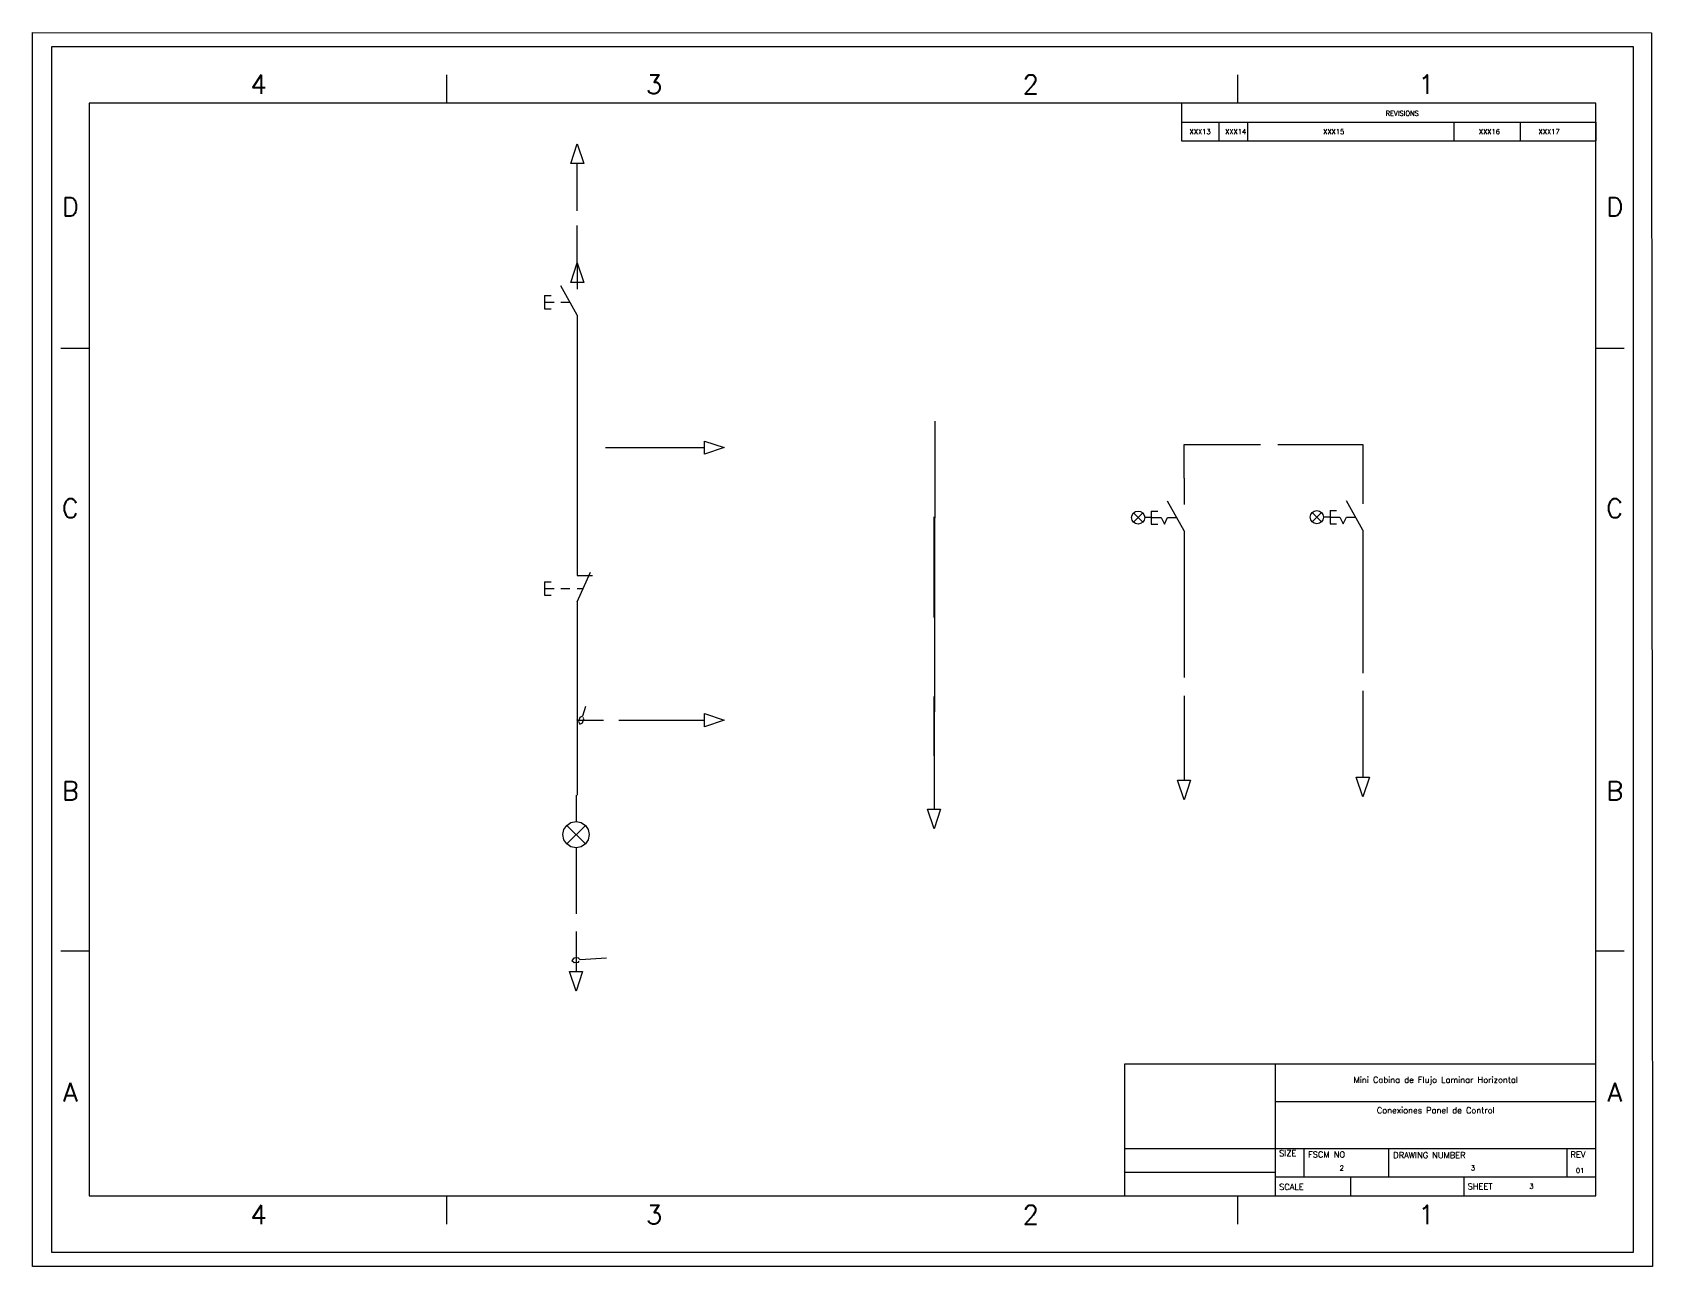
# Paper-space layout 'ANSI C Title Block' of a CAD drawing. Header units: inches. Extents: x 0.2 to 21, y -0.1 to 15.8.
# The model-space entities are those that its viewports show. They can reach past a viewport. Long polylines and large blocks are cut down to what shows.
import ezdxf
from ezdxf.enums import TextEntityAlignment as Align

# ---------------------------------------------------------------- set-up
doc = ezdxf.new("R2010")
doc.units = ezdxf.units.IN
doc.header["$MEASUREMENT"] = 0
for name, color, linetype in [('BLK_12_THHN', 7, 'Continuous'), ('DESC', 1, 'Continuous'), ('MISC', 2, 'Continuous'), ('RED_14_THHN', 20, 'Continuous'), ('SYMS', 7, 'Continuous'), ('TAGS', 250, 'Continuous'), ('TB_LABELS', 1, 'Continuous'), ('Title Block', 7, 'Continuous'), ('Viewport', 7, 'Continuous'), ('WHT_12_THHN', 7, 'Continuous'), ('WIRECOPY', 84, 'Continuous'), ('WIREFIXED', 170, 'Continuous'), ('WIRENO', 70, 'Continuous'), ('WIREREF', 61, 'Continuous'), ('WIREREF_DEST', 7, 'Continuous'), ('XREF', 7, 'Continuous')]:
    doc.layers.add(name, color=color, linetype=linetype)
doc.layers.add('TERMS', color=7, linetype='Continuous', true_color=0x000000)
doc.styles.add('Roman', font='romans')
doc.styles.add('WD', font='romans.shx')
doc.styles.add('WD_IEC', font='isocp2.shx', dxfattribs={"width": 0.9, "height": 4})

# ---------------------------------------------------------------- blocks, each defined once
blk = doc.blocks.new('ANSI_border_C')
for p, q in [((20.5, 0.75), (20.5, 2.5)), ((14.25, 0.75), (20.5, 0.75))]:
    blk.add_line(p, q)
at = {"layer": 'Title Block'}
for p, q in [((0, 16), (0, 0)), ((21, 16), (0, 16)), ((21, 0), (21, 16)), ((5.25, 15.25), (5.25, 15.625)), ((15.75, 15.25), (15.75, 15.625)), ((0.5, 15.25), (0.5, 0.75)), ((20.5, 15.25), (0.5, 15.25)), ((15, 15.25), (15, 15)), ((20.5, 0.75), (20.5, 15.25)), ((15, 15), (20.5, 15)), ((0.125, 12), (0.5, 12)), ((20.5, 12), (20.875, 12)), ((0.125, 4), (0.5, 4)), ((20.5, 4), (20.875, 4)), ((0.5, 0.75), (20.5, 0.75)), ((5.25, 0.375), (5.25, 0.75)), ((15.75, 0.375), (15.75, 0.75)), ((0, 0), (21, 0))]:
    blk.add_line(p, q, dxfattribs=at)
at = {"layer": 'Title Block', "const_width": 0.02}
for points in [[(10.5, 15.5), (10.5, 15.4)], [(0.25, 8), (0.35, 8)], [(20.75, 8), (20.65, 8)], [(10.5, 0.5), (10.5, 0.6)]]:
    blk.add_lwpolyline(points, dxfattribs=at)
at = {"layer": 'Title Block'}
for points in [[(10.35, 15.4), (10.65, 15.4), (10.5, 15.25)], [(0.35, 7.85), (0.35, 8.15), (0.5, 8)], [(20.65, 7.85), (20.65, 8.15), (20.5, 8)], [(10.35, 0.6), (10.65, 0.6), (10.5, 0.75)]]:
    blk.add_solid(points, dxfattribs=at)
at = {"layer": 'Title Block', "style": 'Roman'}
for s, p in [('4', (2.75, 15.5)), ('3', (8, 15.5)), ('2', (13, 15.5)), ('1', (18.25, 15.5)), ('D', (0.25, 13.875)), ('D', (20.75, 13.875)), ('C', (0.25, 9.875)), ('C', (20.75, 9.875)), ('B', (0.25, 6.125)), ('B', (20.75, 6.125)), ('A', (0.25, 2.125)), ('A', (20.75, 2.125)), ('4', (2.75, 0.5)), ('3', (8, 0.5)), ('2', (13, 0.5)), ('1', (18.25, 0.5))]:
    blk.add_text(s, height=0.25, dxfattribs=at).set_placement(p, align=Align.MIDDLE_CENTER)
blk.add_text('REVISIONS', height=0.065, dxfattribs=at).set_placement((17.71, 15.083))
blk = doc.blocks.new('ANSI_REVblock_C')
blk.add_line((0, 0), (0, -0.25))
at = {"layer": 'Title Block'}
for p, q in [((-5.5, 0), (0, 0)), ((-5.5, 0), (-5.5, -0.25)), ((-5, -0.25), (-5, 0)), ((-4.62, -0.25), (-4.62, 0)), ((-1.88, -0.25), (-1.88, 0)), ((-1, -0.25), (-1, 0)), ((-5.5, -0.25), (0, -0.25))]:
    blk.add_line(p, q, dxfattribs=at)
at = {"style": 'WD'}
for tag, p in [('ZONE', (-5.391, -0.16)), ('REV', (-4.92, -0.16)), ('DESCRIPTION', (-3.618, -0.16)), ('DATE', (-1.552, -0.16)), ('APPROVED', (-0.759, -0.16))]:
    blk.add_attdef(tag, p, '', height=0.065, dxfattribs=at)
at = {"style": 'WD', "flags": 1}
blk.add_attdef('WD_TB', (-4.505, -0.154), '', height=0.03, dxfattribs=at)
blk = doc.blocks.new('ANSI_tblock_desc_C')
for p, q in [((0, 0), (0, 1.75)), ((-6.25, 0), (0, 0))]:
    blk.add_line(p, q)
at = {"layer": 'Title Block'}
for p, q in [((-6.25, 1.75), (0, 1.75)), ((-6.25, 0), (-6.25, 1.75)), ((-4.25, 0), (-4.25, 1.75)), ((-4.25, 1.25), (0, 1.25)), ((-6.25, 0.63), (0, 0.63)), ((-3.87, 0.25), (-3.87, 0.63)), ((-2.75, 0.25), (-2.75, 0.63)), ((-0.38, 0.25), (-0.38, 0.63)), ((-6.25, 0.315), (-4.25, 0.315)), ((-4.25, 0.25), (0, 0.25)), ((-3.25, 0), (-3.25, 0.25)), ((-1.75, 0), (-1.75, 0.25))]:
    blk.add_line(p, q, dxfattribs=at)
at = {"color": 0, "style": 'Roman', "flags": 8}
for tag, p in [('FNAME', (-20.636, 6.819)), ('REVDATE', (-20.636, 4.106)), ('USER', (-20.636, 1.477))]:
    blk.add_attdef(tag, p, '', height=0.15, rotation=90, dxfattribs=at)
at = {"style": 'WD'}
for tag, p in [('PROJDESC', (-2.125, 1.5)), ('TITLE1', (-2.125, 1.095)), ('TITLE2', (-2.125, 0.785))]:
    blk.add_attdef(tag, text='', height=0.08, dxfattribs=at).set_placement(p, align=Align.CENTER)
at = {"style": 'WD', "flags": 1}
blk.add_attdef('WD_TB', (-5.57, 0.177), '', height=0.086, dxfattribs=at)
at = {"style": 'WD'}
for tag, p in [('SIZE', (-4.162, 0.32)), ('FSCM_NO', (-3.4, 0.337)), ('DWG_NO', (-1.659, 0.337)), ('REV', (-0.265, 0.303)), ('SCALE', (-3.634, 0.069)), ('SHEET', (-0.883, 0.092))]:
    blk.add_attdef(tag, p, '', height=0.065, dxfattribs=at)
at = {"layer": 'TB_LABELS', "style": 'WD'}
for s, p in [('SIZE', (-4.204, 0.604)), ('FSCM NO', (-3.819, 0.588)), ('DRAWING NUMBER', (-2.689, 0.579)), ('REV', (-0.336, 0.588)), ('SCALE', (-4.204, 0.158)), ('SHEET', (-1.701, 0.164))]:
    blk.add_text(s, height=0.08, dxfattribs=at).set_placement(p, align=Align.TOP_LEFT)
blk = doc.blocks.new('VPB11')
for p, q in [((0, 7.5), (0, 2.5)), ((0, -2.5), (-3.125, 3.125)), ((-6.25, 1.25), (-6.25, -1.25)), ((-6.25, 1.25), (-5, 1.25)), ((-6.25, 0), (-4.375, 0)), ((-3.125, 0), (-1.389, 0)), ((-6.25, -1.25), (-5, -1.25)), ((0, -2.5), (0, -7.5))]:
    blk.add_line(p, q)
at = {"style": 'WD_IEC'}
for tag, p in [('INST', (-8, 10.25)), ('LOC', (-8, 6.75)), ('TAG1', (-8, 3.25)), ('DESC1', (-8, -10.35)), ('DESC2', (-8, -13.85)), ('DESC3', (-8, -17.35))]:
    blk.add_attdef(tag, text='', height=2.5, dxfattribs=at).set_placement(p, align=Align.RIGHT)
blk.add_attdef('TERM01', text='', height=2, rotation=90, dxfattribs=at).set_placement((-1, 7.5), align=Align.RIGHT)
at = {"style": 'WD_IEC', "flags": 1}
for tag, p, height in [('X2TERM01', (0, 7.5), 0.32), ('CONTACT', (0.5, 4.5), 1), ('COMMON', (1.75, 3.25), 1), ('X1LINK', (0, 0), 0.32), ('ASSYCODE', (1, -4), 1), ('FAMILY', (1, -5.5), 1), ('CATDESC', (1, -7), 1), ('X8TERM02', (0, -7.5), 0.32)]:
    blk.add_attdef(tag, p, '', height=height, dxfattribs=at)
at = {"style": 'WD_IEC', "flags": 9}
for tag, p in [('MFG', (-8.5, -0.25)), ('CAT', (-8.5, -2.75))]:
    blk.add_attdef(tag, text='', height=1.5, dxfattribs=at).set_placement(p, align=Align.RIGHT)
at = {"style": 'WD_IEC'}
blk.add_attdef('TERM02', (-1, -7.5), '', height=2, rotation=90, dxfattribs=at)
at = {"lineweight": 15, "style": 'WD_IEC'}
blk.add_attdef('XREF', text='', height=2.5, dxfattribs=at).set_placement((-8, -6.35), align=Align.RIGHT)
blk = doc.blocks.new('VPB12')
for p, q in [((0, 7.5), (0, 2.5)), ((0, -2.5), (2.5, 3.12)), ((-6.25, 1.25), (-6.25, -1.25)), ((-6.25, 1.25), (-5, 1.25)), ((-6.25, 0), (-4.38, 0)), ((-3.12, 0), (-1.39, 0)), ((0, 2.5), (2.87, 2.5)), ((0, 0), (1.11, 0)), ((-6.25, -1.25), (-5, -1.25)), ((0, -2.5), (0, -7.5))]:
    blk.add_line(p, q)
at = {"style": 'WD_IEC'}
for tag, p in [('INST', (-8, 10.25)), ('LOC', (-8, 6.75)), ('TAG1', (-8, 3.25)), ('DESC1', (-8, -10.35)), ('DESC2', (-8, -13.85)), ('DESC3', (-8, -17.35))]:
    blk.add_attdef(tag, text='', height=2.5, dxfattribs=at).set_placement(p, align=Align.RIGHT)
blk.add_attdef('TERM01', text='', height=2, rotation=90, dxfattribs=at).set_placement((-1, 7.5), align=Align.RIGHT)
at = {"style": 'WD_IEC', "flags": 1}
for tag, p, height in [('X2TERM01', (0, 7.5), 0.32), ('CONTACT', (0.5, 4.5), 1), ('COMMON', (1.75, 3.25), 1), ('X1LINK', (1.5, 0), 0.32), ('ASSYCODE', (1, -4), 1), ('FAMILY', (1, -5.5), 1), ('CATDESC', (1, -7), 1), ('X8TERM02', (0, -7.5), 0.32)]:
    blk.add_attdef(tag, p, '', height=height, dxfattribs=at)
at = {"style": 'WD_IEC', "flags": 9}
for tag, p in [('MFG', (-8.5, -0.25)), ('CAT', (-8.5, -2.75))]:
    blk.add_attdef(tag, text='', height=1.5, dxfattribs=at).set_placement(p, align=Align.RIGHT)
at = {"style": 'WD_IEC'}
blk.add_attdef('TERM02', (-1, -7.5), '', height=2, rotation=90, dxfattribs=at)
at = {"lineweight": 15, "style": 'WD_IEC'}
blk.add_attdef('XREF', text='', height=2.5, dxfattribs=at).set_placement((-8, -6.35), align=Align.RIGHT)
blk = doc.blocks.new('VLT1B')
for p, q in [((0, 7.5), (0, 2.5)), ((-1.77, -1.77), (1.77, 1.77)), ((1.77, -1.77), (-1.77, 1.77)), ((0, -2.5), (0, -7.5))]:
    blk.add_line(p, q)
blk.add_circle((0, 0), 2.5)
at = {"style": 'WD_IEC'}
for tag, p in [('INST', (-5.5, 10.25)), ('LOC', (-5.5, 6.75)), ('TAG1', (-5.5, 3.25)), ('DESC1', (-5.5, -6.35)), ('DESC2', (-5.5, -9.85)), ('DESC3', (-5.5, -13.35))]:
    blk.add_attdef(tag, text='', height=2.5, dxfattribs=at).set_placement(p, align=Align.RIGHT)
blk.add_attdef('TERM01', text='', height=2, rotation=90, dxfattribs=at).set_placement((-1, 7.5), align=Align.RIGHT)
at = {"style": 'WD_IEC', "flags": 1}
for tag, p, height in [('X2TERM01', (0, 7.5), 0.32), ('X4LINK', (-3, 0), 0.32), ('X1LINK', (3, 0), 0.32), ('ASSYCODE', (1, -4), 1), ('FAMILY', (1, -5.5), 1), ('CATDESC', (1, -7), 1), ('X8TERM02', (0, -7.5), 0.32)]:
    blk.add_attdef(tag, p, '', height=height, dxfattribs=at)
at = {"style": 'WD_IEC', "flags": 9}
for tag, p in [('MFG', (-6, -0.25)), ('CAT', (-6, -2.75))]:
    blk.add_attdef(tag, text='', height=1.5, dxfattribs=at).set_placement(p, align=Align.RIGHT)
at = {"style": 'WD_IEC'}
blk.add_attdef('TERM02', (-1, -7.5), '', height=2, rotation=90, dxfattribs=at)
at = {"lineweight": 13, "style": 'WD_IEC'}
blk.add_attdef('COLOR', text='', height=2.5, dxfattribs=at).set_placement((3.75, 0), align=Align.MIDDLE_LEFT)
at = {"lineweight": 15, "style": 'WD_IEC'}
for tag, p in [('XREF', (-5.5, -18)), ('WDTAGALT', (-5.5, -21.5))]:
    blk.add_attdef(tag, text='', height=2.5, dxfattribs=at).set_placement(p, align=Align.RIGHT)
blk = doc.blocks.new('VPB11S76')
for p, q in [((0, 7.5), (0, 2.5)), ((0, -2.5), (-3.13, 3.13)), ((-9.63, -0.88), (-7.87, 0.88)), ((-7.87, -0.88), (-9.63, 0.88)), ((-6.25, 0), (-7.5, 0)), ((-6.25, 1.25), (-6.25, -1.25)), ((-6.25, 1.25), (-5, 1.25)), ((-6.25, 0), (-4.38, 0)), ((-4.38, 0), (-3.75, -1.25)), ((-3.75, -1.25), (-3.13, 0)), ((-3.13, 0), (-1.39, 0)), ((-6.25, -1.25), (-5, -1.25)), ((0, -2.5), (0, -7.5))]:
    blk.add_line(p, q)
blk.add_circle((-8.75, 0), 1.25)
at = {"style": 'WD_IEC'}
for tag, p in [('INST', (-12.03, 9.25)), ('LOC', (-12.03, 6.25)), ('TAG1', (-12.03, 3.25)), ('DESC1', (-12.03, -9.35)), ('DESC2', (-12.03, -12.35)), ('DESC3', (-12.03, -15.35))]:
    blk.add_attdef(tag, text='', height=2.5, dxfattribs=at).set_placement(p, align=Align.RIGHT)
blk.add_attdef('TERM01', text='', height=2, rotation=90, dxfattribs=at).set_placement((-1, 7.5), align=Align.RIGHT)
at = {"style": 'WD_IEC', "flags": 1}
for tag, p, height in [('X2TERM01', (0, 7.5), 0.32), ('CONTACT', (0.5, 4.5), 1), ('COMMON', (1.75, 3.25), 1), ('X1LINK', (0, 0), 0.32), ('ASSYCODE', (1, -4), 1), ('FAMILY', (1, -5.5), 1), ('CATDESC', (1, -7), 1), ('X8TERM02', (0, -7.5), 0.32)]:
    blk.add_attdef(tag, p, '', height=height, dxfattribs=at)
at = {"style": 'WD_IEC', "flags": 9}
for tag, p in [('MFG', (-12.53, -0.25)), ('CAT', (-12.53, -2.75))]:
    blk.add_attdef(tag, text='', height=1.5, dxfattribs=at).set_placement(p, align=Align.RIGHT)
at = {"style": 'WD_IEC'}
blk.add_attdef('TERM02', (-1, -7.5), '', height=2, rotation=90, dxfattribs=at)
at = {"lineweight": 15, "style": 'WD_IEC'}
blk.add_attdef('XREF', text='', height=2.5, dxfattribs=at).set_placement((-12.03, -6.35), align=Align.RIGHT)
blk = doc.blocks.new('HA1S2')
blk.add_lwpolyline([(0, 3.75), (1.25, 0), (-1.25, 0)], close=True)
at = {"style": 'WD_IEC'}
blk.add_attdef('XREF', text='', height=2.5, rotation=90, dxfattribs=at).set_placement((0, 5), align=Align.MIDDLE_LEFT)
at = {"style": 'WD_IEC', "flags": 1}
blk.add_attdef('SIGCODE', text='', height=1, dxfattribs=at).set_placement((-2.5, 1.8), align=Align.RIGHT)
blk.add_attdef('X8TERM01', (0, 0), '', height=0.32, dxfattribs=at)
at = {"style": 'WD_IEC', "flags": 8}
blk.add_attdef('WIRENO', text='', height=2.5, rotation=90, dxfattribs=at).set_placement((-1, -1.25), align=Align.RIGHT)
at = {"style": 'WD_IEC'}
blk.add_attdef('DESC1', text='', height=2.5, rotation=90, dxfattribs=at).set_placement((1, -1.25), align=Align.TOP_RIGHT)
blk = doc.blocks.new('HA1D4')
blk.add_lwpolyline([(0, 0), (1.25, -3.75), (-1.25, -3.75)], close=True)
at = {"style": 'WD_IEC', "flags": 8}
blk.add_attdef('WIRENO', (-1, 1.25), '', height=2.5, rotation=90, dxfattribs=at)
at = {"style": 'WD_IEC'}
blk.add_attdef('DESC1', text='', height=2.5, rotation=90, dxfattribs=at).set_placement((1, 1.25), align=Align.TOP_LEFT)
at = {"style": 'WD_IEC', "flags": 1}
blk.add_attdef('X2TERM01', (0, 0), '', height=0.32, dxfattribs=at)
blk.add_attdef('SIGCODE', text='', height=1, dxfattribs=at).set_placement((-2.5, -3.2), align=Align.RIGHT)
at = {"style": 'WD_IEC'}
blk.add_attdef('XREF', text='', height=2.5, rotation=90, dxfattribs=at).set_placement((0, -5), align=Align.MIDDLE_RIGHT)
blk = doc.blocks.new('HA1S1')
blk.add_lwpolyline([(0, 1.25), (3.75, 0), (0, -1.25)], close=True)
at = {"style": 'WD_IEC'}
for tag, height, flags, p in [('WIRENO', 2.5, 8, (-1.25, 1)), ('SIGCODE', 1, 1, (5, 1.8))]:
    blk.add_attdef(tag, text='', height=height, dxfattribs=dict(at, flags=flags)).set_placement(p, align=Align.RIGHT)
at = {"style": 'WD_IEC', "flags": 1}
blk.add_attdef('X4TERM01', (0, 0), '', height=0.32, dxfattribs=at)
at = {"style": 'WD_IEC'}
blk.add_attdef('XREF', text='', height=2.5, dxfattribs=at).set_placement((5, 0), align=Align.MIDDLE_LEFT)
blk.add_attdef('DESC1', text='', height=2.5, dxfattribs=at).set_placement((-1.25, -1), align=Align.TOP_RIGHT)
blk = doc.blocks.new('WDDOT')
for radius in [0.03, 0.0187, 0.00929]:
    blk.add_circle((0, 0), radius)
blk = doc.blocks.new('HA1S4')
blk.add_lwpolyline([(0, -3.75), (-1.25, 0), (1.25, 0)], close=True)
at = {"style": 'WD_IEC', "flags": 8}
blk.add_attdef('WIRENO', (-1, 1.25), '', height=2.5, rotation=90, dxfattribs=at)
at = {"style": 'WD_IEC'}
blk.add_attdef('DESC1', text='', height=2.5, rotation=90, dxfattribs=at).set_placement((1, 1.25), align=Align.TOP_LEFT)
at = {"style": 'WD_IEC', "flags": 1}
blk.add_attdef('X2TERM01', (0, 0), '', height=0.32, dxfattribs=at)
blk.add_attdef('SIGCODE', text='', height=1, dxfattribs=at).set_placement((-2.5, -3.2), align=Align.RIGHT)
at = {"style": 'WD_IEC'}
blk.add_attdef('XREF', text='', height=2.5, rotation=90, dxfattribs=at).set_placement((0, -5), align=Align.MIDDLE_RIGHT)
blk = doc.blocks.new('HT0_WGENERIC')
at = {"style": 'WD_IEC'}
for tag, p in [('X4_TINY_DOT_DONT_REMOVE', (-5, 0)), ('X1_TINY_DOT_DONT_REMOVE', (5, 0))]:
    blk.add_attdef(tag, p, '', height=0.002, dxfattribs=at)
at = {"style": 'WD_IEC', "flags": 1}
for tag, p in [('X4TERM01', (-5, 0)), ('X1TERM01', (5, 0))]:
    blk.add_attdef(tag, p, '', height=0.2, dxfattribs=at)
at = {"style": 'WD_IEC', "width": 0.8}
blk.add_attdef('WIRENO', text='', height=2.5, dxfattribs=at).set_placement((0, 0), align=Align.MIDDLE_CENTER)
blk = doc.blocks.new('WD_WNH')
at = {"linetype": 'Continuous', "style": 'WD_IEC', "width": 0.8}
blk.add_attdef('WIRENO', text='', height=2.5, dxfattribs=at).set_placement((0, 0.75), align=Align.CENTER)
at = {"style": 'WD_IEC', "flags": 1}
for tag, p in [('W08USER', (0, 0.375)), ('W04USER', (0, 0.875)), ('W05USER', (0, 0.75)), ('W09USER', (0, 0.25)), ('W03USER', (0, 1)), ('W06USER', (0, 0.625)), ('W07USER', (0, 0.5)), ('W02USER', (0, 1.125)), ('W01USER', (0, 1.25)), ('W10USER', (0, 0.125))]:
    blk.add_attdef(tag, text='', height=0.08, dxfattribs=at).set_placement(p, align=Align.CENTER)
blk = doc.blocks.new('VT0_WGENERIC')
at = {"style": 'WD_IEC', "width": 0.8}
blk.add_attdef('WIRENO', text='', height=2.5, rotation=90, dxfattribs=at).set_placement((0, 0), align=Align.MIDDLE_CENTER)
at = {"style": 'WD_IEC'}
for tag, p in [('X1_TINY_DOT_DONT_REMOVE', (0, 5)), ('X4_TINY_DOT_DONT_REMOVE', (0, -5))]:
    blk.add_attdef(tag, p, '', height=0.002, rotation=90, dxfattribs=at)
at = {"style": 'WD_IEC', "flags": 1}
for tag, p in [('X2TERM01', (0, 5)), ('X8TERM01', (0, -5))]:
    blk.add_attdef(tag, p, '', height=0.2, dxfattribs=at)
blk = doc.blocks.new('WD_WNV')
at = {"linetype": 'Continuous', "style": 'WD_IEC', "width": 0.8}
blk.add_attdef('WIRENO', text='', height=2.5, dxfattribs=at).set_placement((-1.6, 0), align=Align.MIDDLE_RIGHT)
at = {"style": 'WD_IEC', "flags": 1}
for tag, p in [('W08USER', (-1, 0.375)), ('W04USER', (-1, 0.875)), ('W05USER', (-1, 0.75)), ('W09USER', (-1, 0.25)), ('W03USER', (-1, 1)), ('W06USER', (-1, 0.625)), ('W07USER', (-1, 0.5)), ('W02USER', (-1, 1.125)), ('W01USER', (-1, 1.25)), ('W10USER', (-1, 0.125))]:
    blk.add_attdef(tag, text='', height=0.08, dxfattribs=at).set_placement(p, align=Align.CENTER)
blk = doc.blocks.new('VT0_LGENERIC')
at = {"style": 'WD_IEC'}
blk.add_attdef('COLOR', text='', height=2.5, rotation=90, dxfattribs=at).set_placement((0, 0), align=Align.MIDDLE_CENTER)
at = {"style": 'WD_IEC', "flags": 1}
for tag, p in [('X2TERM01', (0, 4)), ('X8TERM01', (0, -4))]:
    blk.add_attdef(tag, p, '', height=0.16, rotation=90, dxfattribs=at)
at = {"style": 'WD_IEC'}
for tag, p in [('X2_TINY_DOT_DONT_REMOVE', (0, 4)), ('X8_TINY_DOT_DONT_REMOVE', (0, -4))]:
    blk.add_attdef(tag, p, '', height=0.0001, rotation=90, dxfattribs=at)

msp = doc.modelspace()

# ---------------------------------------------------------------- linework, layer by layer
at = {"layer": 'BLK_12_THHN'}
for p, q in [((6.98, 13.823), (6.98, 14.451)), ((6.98, 13.133), (6.98, 13.628)), ((6.98, 12.087), (6.98, 9.331)), ((7.353, 10.679), (8.668, 10.679)), ((15.034, 10.274), (15.034, 10.722)), ((15.034, 10.722), (16.049, 10.722)), ((16.281, 10.722), (17.407, 10.722)), ((17.407, 10.722), (17.407, 10.28)), ((15.034, 9.228), (15.034, 7.627)), ((17.407, 9.234), (17.407, 7.684)), ((6.98, 8.286), (6.98, 6.066)), ((15.034, 7.386), (15.034, 6.265)), ((17.407, 7.452), (17.407, 6.306)), ((6.98, 7.063), (7.328, 7.063)), ((7.533, 7.063), (8.669, 7.063))]:
    msp.add_line(p, q, dxfattribs=at)
at = {"layer": 'RED_14_THHN'}
for p, q in [((6.964, 5.02), (6.964, 4.491)), ((6.964, 4.256), (6.964, 3.729))]:
    msp.add_line(p, q, dxfattribs=at)
at = {"layer": 'WHT_12_THHN'}
for p, q in [((11.727, 11.029), (11.715, 5.883)), ((11.715, 8.425), (11.715, 9.762)), ((11.715, 6.591), (11.715, 7.378))]:
    msp.add_line(p, q, dxfattribs=at)
at = {"layer": 'WIREFIXED'}
for points in [[(7.091, 7.242), (7.049, 7.115), (7.014, 7.098), (6.996, 7.045), (7.013, 7.01), (7.048, 7.028), (7.066, 7.08), (7.057, 7.097)], [(7.367, 3.905), (7.019, 3.881), (6.99, 3.907), (6.935, 3.903), (6.909, 3.873), (6.939, 3.848), (6.994, 3.852), (7.007, 3.866)]]:
    msp.add_lwpolyline(points, dxfattribs=at)

# ---------------------------------------------------------------- block references
msp.add_blockref('ANSI_REVblock_C', (20.5, 15)).add_auto_attribs({'ZONE': 'XXX13', 'REV': 'XXX14', 'DESCRIPTION': 'XXX15', 'DATE': 'XXX16', 'APPROVED': 'XXX17'})
ref = msp.add_blockref('ANSI_tblock_desc_C', (20.5, 0.75))
ref.add_attrib('PROJDESC', 'Mini Cabina de Flujo Laminar Horizontal', dxfattribs={"height": 0.08, "style": 'WD'}).set_placement((18.375, 2.25), align=Align.CENTER)
ref.add_attrib('TITLE1', 'Conexiones Panel de Control', dxfattribs={"height": 0.08, "style": 'WD'}).set_placement((18.375, 1.845), align=Align.CENTER)
ref.add_attrib('FSCM_NO', '2', (17.1, 1.087), dxfattribs={"height": 0.065, "style": 'WD'})
ref.add_attrib('DWG_NO', '3', (18.841, 1.087), dxfattribs={"height": 0.065, "style": 'WD'})
ref.add_attrib('REV', '01', (20.235, 1.053), dxfattribs={"height": 0.065, "style": 'WD'})
ref.add_attrib('SHEET', '3', (19.617, 0.843), dxfattribs={"height": 0.065, "style": 'WD'})
at = {"layer": 'SYMS'}
ref = msp.add_blockref('HA1S2', (6.98, 14.451), dxfattribs=dict(at, xscale=0.06970183156200896, yscale=0.06970183156200896, zscale=0.06970183156200896))
ref.add_attrib('XREF', '17', dxfattribs={"layer": 'XREF', "height": 0.1743, "rotation": 90, "style": 'WD_IEC'}).set_placement((6.98, 14.8), align=Align.MIDDLE_LEFT)
ref.add_attrib('DESC1', 'MOLEX 9 PINES ', dxfattribs={"layer": 'DESC', "height": 0.17425, "rotation": 90, "style": 'WD_IEC'}).set_placement((7.162, 14.753), align=Align.TOP_RIGHT)
ref.add_attrib('WIRENO', '17', dxfattribs={"layer": 'WIREREF', "height": 0.1743, "rotation": 90, "style": 'WD_IEC', "flags": 8}).set_placement((6.91, 14.364), align=Align.RIGHT)
ref = msp.add_blockref('VT0_WGENERIC', (6.98, 13.725), dxfattribs=dict(at, xscale=0.06970183156200896, yscale=0.06970183156200896, zscale=0.06970183156200896))
ref.add_attrib('X4_TINY_DOT_DONT_REMOVE', '.', (6.98, 13.628), dxfattribs={"layer": 'MISC', "height": 0.000139, "rotation": 90, "style": 'WD_IEC'})
ref.add_attrib('X1_TINY_DOT_DONT_REMOVE', '.', (6.98, 13.823), dxfattribs={"layer": 'MISC', "height": 0.000139, "rotation": 90, "style": 'WD_IEC'})
ref.add_attrib('WIRENO', '17', dxfattribs={"layer": 'WIRECOPY', "height": 0.1743, "rotation": 90, "style": 'WD_IEC', "width": 0.8}).set_placement((6.98, 13.725), align=Align.MIDDLE_CENTER)
ref = msp.add_blockref('HA1D4', (6.98, 13.133), dxfattribs=dict(at, xscale=0.06970183156200896, yscale=0.06970183156200896, zscale=0.06970183156200896))
ref.add_attrib('WIRENO', '17', (6.91, 13.22), dxfattribs={"layer": 'WIREREF_DEST', "height": 0.1743, "rotation": 90, "style": 'WD_IEC', "flags": 8})
ref = msp.add_blockref('VPB11', (6.98, 12.61), dxfattribs=dict(at, xscale=0.06970183156200896, yscale=0.06970183156200896, zscale=0.06970183156200896))
ref.add_attrib('TERM02', '3', (6.91, 12.087), dxfattribs={"layer": 'TERMS', "height": 0.139, "rotation": 90, "style": 'WD_IEC'})
ref.add_attrib('TERM01', '4', dxfattribs={"layer": 'TERMS', "height": 0.139, "rotation": 90, "style": 'WD_IEC'}).set_placement((6.91, 13.133), align=Align.RIGHT)
ref.add_attrib('DESC1', 'START', dxfattribs={"layer": 'DESC', "height": 0.1743, "style": 'WD_IEC'}).set_placement((6.422, 11.888), align=Align.RIGHT)
ref.add_attrib('TAG1', '-PULSADOR', dxfattribs={"layer": 'TAGS', "height": 0.1743, "style": 'WD_IEC'}).set_placement((6.422, 12.836), align=Align.RIGHT)
ref = msp.add_blockref('VT0_LGENERIC', (11.257, 9.707), dxfattribs=dict(at, xscale=0.06970183156200896, yscale=0.06970183156200896, zscale=0.06970183156200896))
ref.add_attrib('X8_TINY_DOT_DONT_REMOVE', '.', (11.257, 8.121), dxfattribs={"layer": 'MISC', "height": 0.00000697, "rotation": 90, "style": 'WD_IEC'})
ref.add_attrib('X2_TINY_DOT_DONT_REMOVE', '.', (11.256, 12.793), dxfattribs={"layer": 'MISC', "height": 0.00000697, "rotation": 90, "style": 'WD_IEC'})
ref.add_attrib('COLOR', 'neutro para piloto interruptor', dxfattribs={"layer": 'MISC', "height": 0.17425, "rotation": 90, "style": 'WD_IEC'}).set_placement((11.257, 9.707), align=Align.MIDDLE_CENTER)
ref = msp.add_blockref('HT0_WGENERIC', (7.004, 10.679), dxfattribs=dict(at, xscale=0.06970183156200896, yscale=0.06970183156200896, zscale=0.06970183156200896))
ref.add_attrib('X4_TINY_DOT_DONT_REMOVE', '.', (6.907, 10.679), dxfattribs={"layer": 'MISC', "height": 0.000139, "style": 'WD_IEC'})
ref.add_attrib('X1_TINY_DOT_DONT_REMOVE', '.', (7.102, 10.679), dxfattribs={"layer": 'MISC', "height": 0.000139, "style": 'WD_IEC'})
ref.add_attrib('WIRENO', '18', dxfattribs={"layer": 'WIRECOPY', "height": 0.1743, "style": 'WD_IEC', "width": 0.8}).set_placement((7.004, 10.679), align=Align.MIDDLE_CENTER)
ref = msp.add_blockref('HA1S1', (8.668, 10.679), dxfattribs=dict(at, xscale=0.06970183156200896, yscale=0.06970183156200896, zscale=0.06970183156200896))
ref.add_attrib('XREF', '18', dxfattribs={"layer": 'XREF', "height": 0.1743, "style": 'WD_IEC'}).set_placement((9.016, 10.679), align=Align.MIDDLE_LEFT)
ref.add_attrib('DESC1', 'MOLEX 9 PINES', dxfattribs={"layer": 'DESC', "height": 0.17425, "style": 'WD_IEC'}).set_placement((8.581, 10.609), align=Align.TOP_RIGHT)
ref.add_attrib('WIRENO', '18', dxfattribs={"layer": 'WIREREF', "height": 0.1743, "style": 'WD_IEC', "flags": 8}).set_placement((8.581, 10.748), align=Align.RIGHT)
ref = msp.add_blockref('HT0_WGENERIC', (16.165, 10.722), dxfattribs=dict(at, xscale=0.06970183156200896, yscale=0.06970183156200896, zscale=0.06970183156200896))
ref.add_attrib('X4_TINY_DOT_DONT_REMOVE', '.', (16.049, 10.722), dxfattribs={"layer": 'MISC', "height": 0.000139, "style": 'WD_IEC'})
ref.add_attrib('X1_TINY_DOT_DONT_REMOVE', '.', (16.281, 10.722), dxfattribs={"layer": 'MISC', "height": 0.000139, "style": 'WD_IEC'})
ref.add_attrib('WIRENO', '23', dxfattribs={"layer": 'WIRECOPY', "height": 0.1743, "style": 'WD_IEC', "width": 0.8}).set_placement((16.165, 10.722), align=Align.MIDDLE_CENTER)
ref = msp.add_blockref('VPB11S76', (15.034, 9.751), dxfattribs=dict(at, xscale=0.06970183156200896, yscale=0.06970183156200896, zscale=0.06970183156200896))
ref.add_attrib('TERM02', '2', (14.965, 9.228), dxfattribs={"layer": 'TERMS', "height": 0.139, "rotation": 90, "style": 'WD_IEC'})
ref.add_attrib('TERM01', '3', dxfattribs={"layer": 'TERMS', "height": 0.139, "rotation": 90, "style": 'WD_IEC'}).set_placement((14.965, 10.274), align=Align.RIGHT)
ref.add_attrib('DESC2', 'LUZ BLANCA', dxfattribs={"layer": 'DESC', "height": 0.1743, "style": 'WD_IEC'}).set_placement((14.196, 8.89), align=Align.RIGHT)
ref.add_attrib('DESC1', 'ON-OFF', dxfattribs={"layer": 'DESC', "height": 0.1743, "style": 'WD_IEC'}).set_placement((14.196, 9.099), align=Align.RIGHT)
ref.add_attrib('TAG1', '-SWITCH', dxfattribs={"layer": 'TAGS', "height": 0.1743, "style": 'WD_IEC'}).set_placement((14.196, 9.977), align=Align.RIGHT)
ref = msp.add_blockref('VPB11S76', (17.407, 9.757), dxfattribs=dict(at, xscale=0.06970183156200896, yscale=0.06970183156200896, zscale=0.06970183156200896))
ref.add_attrib('TERM02', '2', (17.337, 9.234), dxfattribs={"layer": 'TERMS', "height": 0.139, "rotation": 90, "style": 'WD_IEC'})
ref.add_attrib('TERM01', '3', dxfattribs={"layer": 'TERMS', "height": 0.139, "rotation": 90, "style": 'WD_IEC'}).set_placement((17.337, 10.28), align=Align.RIGHT)
ref.add_attrib('DESC2', 'LUZ UV', dxfattribs={"layer": 'DESC', "height": 0.1743, "style": 'WD_IEC'}).set_placement((16.569, 8.896), align=Align.RIGHT)
ref.add_attrib('DESC1', 'ON-OFF', dxfattribs={"layer": 'DESC', "height": 0.1743, "style": 'WD_IEC'}).set_placement((16.569, 9.105), align=Align.RIGHT)
ref.add_attrib('TAG1', '-SWITCH', dxfattribs={"layer": 'TAGS', "height": 0.1743, "style": 'WD_IEC'}).set_placement((16.569, 9.984), align=Align.RIGHT)
ref = msp.add_blockref('VPB12', (6.98, 8.809), dxfattribs=dict(at, xscale=0.06970183156200896, yscale=0.06970183156200896, zscale=0.06970183156200896))
ref.add_attrib('TERM02', '1', (6.91, 8.286), dxfattribs={"layer": 'TERMS', "height": 0.139, "rotation": 90, "style": 'WD_IEC'})
ref.add_attrib('TERM01', '2', dxfattribs={"layer": 'TERMS', "height": 0.139, "rotation": 90, "style": 'WD_IEC'}).set_placement((6.91, 9.331), align=Align.RIGHT)
ref.add_attrib('DESC1', 'STOP', dxfattribs={"layer": 'DESC', "height": 0.1743, "style": 'WD_IEC'}).set_placement((6.422, 8.087), align=Align.RIGHT)
ref.add_attrib('TAG1', '-PULSADOR', dxfattribs={"layer": 'TAGS', "height": 0.1743, "style": 'WD_IEC'}).set_placement((6.422, 9.035), align=Align.RIGHT)
ref = msp.add_blockref('HA1S4', (15.034, 6.265), dxfattribs=dict(at, xscale=0.06970183156200896, yscale=0.06970183156200896, zscale=0.06970183156200896))
ref.add_attrib('DESC1', 'MOLEX 9 PINES', dxfattribs={"layer": 'DESC', "height": 0.17425, "rotation": 90, "style": 'WD_IEC'}).set_placement((15.104, 6.352), align=Align.TOP_LEFT)
ref.add_attrib('WIRENO', '24', (14.965, 6.352), dxfattribs={"layer": 'WIREREF', "height": 0.1743, "rotation": 90, "style": 'WD_IEC', "flags": 8})
ref = msp.add_blockref('HA1S4', (17.407, 6.306), dxfattribs=dict(at, xscale=0.06970183156200896, yscale=0.06970183156200896, zscale=0.06970183156200896))
ref.add_attrib('DESC1', 'MOLEX 9 PINES', dxfattribs={"layer": 'DESC', "height": 0.17425, "rotation": 90, "style": 'WD_IEC'}).set_placement((17.477, 6.393), align=Align.TOP_LEFT)
ref.add_attrib('WIRENO', '25', (17.337, 6.393), dxfattribs={"layer": 'WIREREF', "height": 0.1743, "rotation": 90, "style": 'WD_IEC', "flags": 8})
ref = msp.add_blockref('VT0_WGENERIC', (15.034, 7.506), dxfattribs=dict(at, xscale=0.06970183156200896, yscale=0.06970183156200896, zscale=0.06970183156200896))
ref.add_attrib('X4_TINY_DOT_DONT_REMOVE', '.', (15.034, 7.386), dxfattribs={"layer": 'MISC', "height": 0.000139, "rotation": 90, "style": 'WD_IEC'})
ref.add_attrib('X1_TINY_DOT_DONT_REMOVE', '.', (15.034, 7.627), dxfattribs={"layer": 'MISC', "height": 0.000139, "rotation": 90, "style": 'WD_IEC'})
ref.add_attrib('WIRENO', '24', dxfattribs={"layer": 'WIRECOPY', "height": 0.1743, "rotation": 90, "style": 'WD_IEC', "width": 0.8}).set_placement((15.034, 7.506), align=Align.MIDDLE_CENTER)
ref = msp.add_blockref('VT0_WGENERIC', (17.407, 7.568), dxfattribs=dict(at, xscale=0.06970183156200896, yscale=0.06970183156200896, zscale=0.06970183156200896))
ref.add_attrib('X4_TINY_DOT_DONT_REMOVE', '.', (17.407, 7.452), dxfattribs={"layer": 'MISC', "height": 0.000139, "rotation": 90, "style": 'WD_IEC'})
ref.add_attrib('X1_TINY_DOT_DONT_REMOVE', '.', (17.407, 7.684), dxfattribs={"layer": 'MISC', "height": 0.000139, "rotation": 90, "style": 'WD_IEC'})
ref.add_attrib('WIRENO', '25', dxfattribs={"layer": 'WIRECOPY', "height": 0.1743, "rotation": 90, "style": 'WD_IEC', "width": 0.8}).set_placement((17.407, 7.568), align=Align.MIDDLE_CENTER)
ref = msp.add_blockref('HA1S4', (11.715, 5.883), dxfattribs=dict(at, xscale=0.06970183156200896, yscale=0.06970183156200896, zscale=0.06970183156200896))
ref.add_attrib('DESC1', 'MOLEX 9 PINES', dxfattribs={"layer": 'DESC', "height": 0.17425, "rotation": 90, "style": 'WD_IEC'}).set_placement((11.785, 5.97), align=Align.TOP_LEFT)
ref.add_attrib('WIRENO', '4', (11.646, 5.97), dxfattribs={"layer": 'WIREREF', "height": 0.174, "rotation": 90, "style": 'WD_IEC', "flags": 8})
ref = msp.add_blockref('VT0_WGENERIC', (11.715, 7.309), dxfattribs=dict(at, xscale=0.06970183156200896, yscale=0.06970183156200896, zscale=0.06970183156200896))
ref.add_attrib('X4_TINY_DOT_DONT_REMOVE', '.', (11.715, 7.239), dxfattribs={"layer": 'MISC', "height": 0.000139, "rotation": 90, "style": 'WD_IEC'})
ref.add_attrib('X1_TINY_DOT_DONT_REMOVE', '.', (11.715, 7.378), dxfattribs={"layer": 'MISC', "height": 0.000139, "rotation": 90, "style": 'WD_IEC'})
ref.add_attrib('WIRENO', '4', dxfattribs={"layer": 'WIRECOPY', "height": 0.174, "rotation": 90, "style": 'WD_IEC', "width": 0.8}).set_placement((11.715, 7.309), align=Align.MIDDLE_CENTER)
ref = msp.add_blockref('HA1S1', (8.669, 7.063), dxfattribs=dict(at, xscale=0.06970183156200896, yscale=0.06970183156200896, zscale=0.06970183156200896))
ref.add_attrib('XREF', '19', dxfattribs={"layer": 'XREF', "height": 0.1743, "style": 'WD_IEC'}).set_placement((9.017, 7.063), align=Align.MIDDLE_LEFT)
ref.add_attrib('DESC1', 'MOLEX 9 PINES', dxfattribs={"layer": 'DESC', "height": 0.17425, "style": 'WD_IEC'}).set_placement((8.582, 6.993), align=Align.TOP_RIGHT)
ref.add_attrib('WIRENO', '19', dxfattribs={"layer": 'WIREREF', "height": 0.1743, "style": 'WD_IEC', "flags": 8}).set_placement((8.582, 7.132), align=Align.RIGHT)
ref = msp.add_blockref('HT0_WGENERIC', (7.43, 7.063), dxfattribs=dict(at, xscale=0.06970183156200896, yscale=0.06970183156200896, zscale=0.06970183156200896))
ref.add_attrib('X4_TINY_DOT_DONT_REMOVE', '.', (7.328, 7.063), dxfattribs={"layer": 'MISC', "height": 0.000139, "style": 'WD_IEC'})
ref.add_attrib('X1_TINY_DOT_DONT_REMOVE', '.', (7.533, 7.063), dxfattribs={"layer": 'MISC', "height": 0.000139, "style": 'WD_IEC'})
ref.add_attrib('WIRENO', '19', dxfattribs={"layer": 'WIRECOPY', "height": 0.1743, "style": 'WD_IEC', "width": 0.8}).set_placement((7.43, 7.063), align=Align.MIDDLE_CENTER)
at = {"layer": 'SYMS', "xscale": 0.06970183156200896, "yscale": 0.06970183156200896, "zscale": 0.06970183156200896}
msp.add_blockref('WDDOT', (6.98, 7.063), dxfattribs=at)
at = {"layer": 'SYMS'}
ref = msp.add_blockref('VLT1B', (6.964, 5.543), dxfattribs=dict(at, xscale=0.06970183156200896, yscale=0.06970183156200896, zscale=0.06970183156200896))
ref.add_attrib('TERM02', '2', (6.894, 5.02), dxfattribs={"layer": 'TERMS', "height": 0.139, "rotation": 90, "style": 'WD_IEC'})
ref.add_attrib('TERM01', '1', dxfattribs={"layer": 'TERMS', "height": 0.139, "rotation": 90, "style": 'WD_IEC'}).set_placement((6.894, 6.066), align=Align.RIGHT)
ref.add_attrib('DESC2', 'INDICADOR DE MOTOR', dxfattribs={"layer": 'DESC', "height": 0.17425, "style": 'WD_IEC'}).set_placement((6.581, 4.856), align=Align.RIGHT)
ref.add_attrib('DESC1', 'AZUL', dxfattribs={"layer": 'DESC', "height": 0.1743, "style": 'WD_IEC'}).set_placement((6.581, 5.1), align=Align.RIGHT)
ref.add_attrib('COLOR', 'BU', dxfattribs={"layer": 'MISC', "lineweight": 13, "height": 0.1743, "style": 'WD_IEC'}).set_placement((7.226, 5.543), align=Align.MIDDLE_LEFT)
ref.add_attrib('TAG1', '-PILOTO', dxfattribs={"layer": 'TAGS', "height": 0.1743, "style": 'WD_IEC'}).set_placement((6.581, 5.769), align=Align.RIGHT)
ref = msp.add_blockref('VT0_WGENERIC', (6.964, 4.374), dxfattribs=dict(at, xscale=0.06970183156200896, yscale=0.06970183156200896, zscale=0.06970183156200896))
ref.add_attrib('X4_TINY_DOT_DONT_REMOVE', '.', (6.964, 4.256), dxfattribs={"layer": 'MISC', "height": 0.000139, "rotation": 90, "style": 'WD_IEC'})
ref.add_attrib('X1_TINY_DOT_DONT_REMOVE', '.', (6.964, 4.491), dxfattribs={"layer": 'MISC', "height": 0.000139, "rotation": 90, "style": 'WD_IEC'})
ref.add_attrib('WIRENO', '22', dxfattribs={"layer": 'WIRECOPY', "height": 0.1743, "rotation": 90, "style": 'WD_IEC', "width": 0.8}).set_placement((6.964, 4.374), align=Align.MIDDLE_CENTER)
ref = msp.add_blockref('HA1S4', (6.964, 3.729), dxfattribs=dict(at, xscale=0.06970183156200896, yscale=0.06970183156200896, zscale=0.06970183156200896))
ref.add_attrib('XREF', '22', dxfattribs={"layer": 'XREF', "height": 0.1743, "rotation": 90, "style": 'WD_IEC'}).set_placement((6.964, 3.381), align=Align.MIDDLE_RIGHT)
ref.add_attrib('DESC1', 'MOLEX 9 PINES', dxfattribs={"layer": 'DESC', "height": 0.17425, "rotation": 90, "style": 'WD_IEC'}).set_placement((7.192, 1.468), align=Align.TOP_LEFT)
ref.add_attrib('WIRENO', '22', (6.894, 3.816), dxfattribs={"layer": 'WIREREF', "height": 0.1743, "rotation": 90, "style": 'WD_IEC', "flags": 8})
at = {"layer": 'Viewport'}
msp.add_blockref('ANSI_border_C', (0, 0), dxfattribs=at)
at = {"layer": 'WIREFIXED'}
ref = msp.add_blockref('WD_WNH', (8.01, 10.679), dxfattribs=dict(at, xscale=0.06970183156200896, yscale=0.06970183156200896, zscale=0.06970183156200896))
ref.add_attrib('WIRENOF', '18', dxfattribs={"linetype": 'Continuous', "height": 0.1743, "style": 'WD_IEC', "width": 0.8}).set_placement((8.01, 10.731), align=Align.CENTER)
ref = msp.add_blockref('WD_WNH', (15.425, 10.722), dxfattribs=dict(at, xscale=0.06970183156200896, yscale=0.06970183156200896, zscale=0.06970183156200896))
ref.add_attrib('WIRENOF', '23', dxfattribs={"linetype": 'Continuous', "height": 0.1743, "style": 'WD_IEC', "width": 0.8}).set_placement((15.425, 10.775), align=Align.CENTER)
ref = msp.add_blockref('WD_WNH', (7.031, 7.063), dxfattribs=dict(at, xscale=0.06970183156200896, yscale=0.06970183156200896, zscale=0.06970183156200896))
ref.add_attrib('WIRENOF', '19', dxfattribs={"linetype": 'Continuous', "height": 0.1743, "style": 'WD_IEC', "width": 0.8}).set_placement((7.108, 7.291), align=Align.CENTER)
ref = msp.add_blockref('WD_WNV', (15.034, 6.711), dxfattribs=dict(at, xscale=0.06970183156200896, yscale=0.06970183156200896, zscale=0.06970183156200896))
ref.add_attrib('WIRENOF', '24', dxfattribs={"linetype": 'Continuous', "height": 0.1743, "style": 'WD_IEC', "width": 0.8}).set_placement((14.923, 6.711), align=Align.MIDDLE_RIGHT)
ref = msp.add_blockref('WD_WNV', (17.407, 6.763), dxfattribs=dict(at, xscale=0.06970183156200896, yscale=0.06970183156200896, zscale=0.06970183156200896))
ref.add_attrib('WIRENOF', '25', dxfattribs={"linetype": 'Continuous', "height": 0.1743, "style": 'WD_IEC', "width": 0.8}).set_placement((17.296, 6.763), align=Align.MIDDLE_RIGHT)
ref = msp.add_blockref('WD_WNV', (11.715, 6.422), dxfattribs=dict(at, xscale=0.06970183156200896, yscale=0.06970183156200896, zscale=0.06970183156200896))
ref.add_attrib('WIRENOF', '4', dxfattribs={"linetype": 'Continuous', "height": 0.174, "style": 'WD_IEC', "width": 0.8}).set_placement((11.604, 6.422), align=Align.MIDDLE_RIGHT)
ref = msp.add_blockref('WD_WNV', (6.964, 3.877), dxfattribs=dict(at, xscale=0.06970183156200896, yscale=0.06970183156200896, zscale=0.06970183156200896))
ref.add_attrib('WIRENOF', '22', dxfattribs={"linetype": 'Continuous', "height": 0.1743, "style": 'WD_IEC', "width": 0.8}).set_placement((7.584, 3.904), align=Align.MIDDLE_RIGHT)
at = {"layer": 'WIRENO'}
ref = msp.add_blockref('WD_WNV', (6.98, 13.255), dxfattribs=dict(at, xscale=0.06970183156200896, yscale=0.06970183156200896, zscale=0.06970183156200896))
ref.add_attrib('WIRENO', '17', dxfattribs={"linetype": 'Continuous', "height": 0.1743, "style": 'WD_IEC', "width": 0.8}).set_placement((6.824, 13.251), align=Align.MIDDLE_RIGHT)

psp = doc.layouts.new('ANSI C Title Block')

# ---------------------------------------------------------------- linework, layer by layer
at = {"layer": 'Viewport'}
psp.add_lwpolyline([(0.158, 15.765), (20.946, 15.758), (20.946, 15.758), (20.946, 15.758), (20.958, -0.075), (20.958, -0.075), (20.958, -0.075), (0.161, -0.077)], close=True, dxfattribs=at)

# ---------------------------------------------------------------- viewports
vp = psp.add_viewport(center=(10.558, 7.844), size=(20.8, 15.84136), view_center_point=(10.5, 8), view_height=16.37903, dxfattribs=at)
vp.dxf.flags = 0x10000  # cut along an outline
vp.dxf.clipping_boundary_handle = psp.add_lwpolyline([(0.158, 15.765), (20.946, 15.758), (20.946, 15.758), (20.946, 15.758), (20.958, -0.075), (20.958, -0.075), (20.958, -0.075), (0.161, -0.077)], format="xyb", close=True, dxfattribs={"invisible": 1}).dxf.handle

doc.saveas('drawing.dxf')
